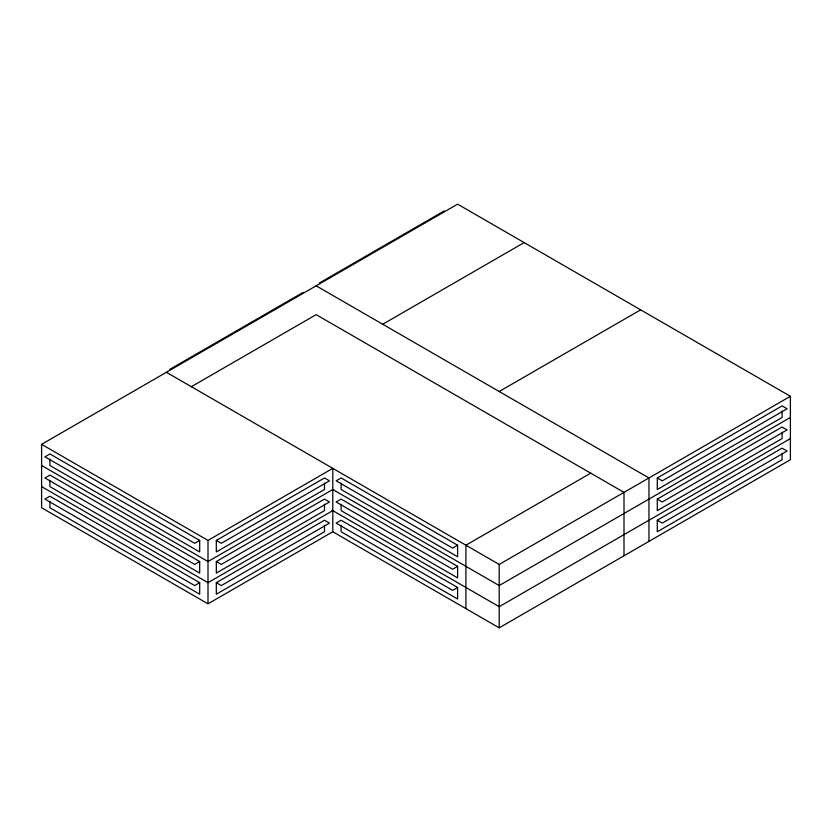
<?xml version="1.0" encoding="UTF-8"?>
<svg xmlns="http://www.w3.org/2000/svg" width="832" height="832" viewBox="0 0 832 832"><rect width="100%" height="100%" fill="white"/><g stroke="black" fill="none" stroke-linecap="round" stroke-linejoin="round"><path stroke-width="1.25" d="M169.728 369.408L302.848 292.552M319.488 282.942L444.288 210.891M41.6 444.34L457.6 204.162L790.4 396.302L790.4 459.711L499.2 627.838L332.8 531.762L208 603.814L41.6 507.749L41.6 444.34L208 540.415L332.8 468.354L332.8 531.762M191.36 386.703L316.16 314.642L624 492.378L624 555.786M382.72 324.251L524.16 242.59M199.68 540.415L194.688 543.296L44.928 456.83L49.92 453.95L199.68 540.415L199.68 551.938L49.92 465.473L49.92 459.066M216.32 540.415L324.48 477.963L329.472 480.844L221.312 543.296L216.32 540.415L216.32 551.938L324.48 489.497L324.48 483.09M199.68 561.548L194.688 564.429L44.928 477.963L49.92 475.082L199.68 561.548L199.68 573.071L49.92 486.616L49.92 480.21M499.2 391.498L640.64 309.847M216.32 561.548L324.48 499.096L329.472 501.987L221.312 564.429L216.32 561.548L216.32 573.071L324.48 510.63L324.48 504.223M199.68 582.681L194.688 585.562L44.928 499.096L49.92 496.215L199.68 582.681L199.68 594.214L49.92 507.749L49.92 501.342M332.8 510.63L208 582.681L41.6 486.616M216.32 582.681L324.48 520.239L329.472 523.12L221.312 585.562L216.32 582.681L216.32 594.214L324.48 531.762L324.48 525.356M457.6 545.21L452.608 548.101L336.128 480.844L341.12 477.963L457.6 545.21L457.6 556.743L341.12 489.497L341.12 483.09M590.72 473.158L465.92 545.21L465.92 608.618M457.6 566.353L452.608 569.234L336.128 501.987L341.12 499.096L457.6 566.353L457.6 577.876L341.12 510.63L341.12 504.223M457.6 587.486L452.608 590.366L336.128 523.12L341.12 520.239L457.6 587.486L457.6 599.019L341.12 531.762L341.12 525.356M166.4 372.289L499.2 564.429L790.4 396.302M657.28 477.963L782.08 405.912L787.072 408.793L662.272 480.844L657.28 477.963L657.28 489.497L782.08 417.446L782.08 411.039M790.4 417.446L499.2 585.562L332.8 489.497L208 561.548L41.6 465.473M657.28 499.096L782.08 427.045L787.072 429.926L662.272 501.987L657.28 499.096L657.28 510.63L782.08 438.578L782.08 432.172M790.4 438.578L499.2 606.694L332.02 510.172M657.28 520.239L782.08 448.188L787.072 451.069L662.272 523.12L657.28 520.239L657.28 531.762L782.08 459.711L782.08 453.305M316.16 285.823L648.96 477.963L648.96 541.372M499.2 564.429L499.2 627.838M208 540.415L208 603.814"/></g></svg>
